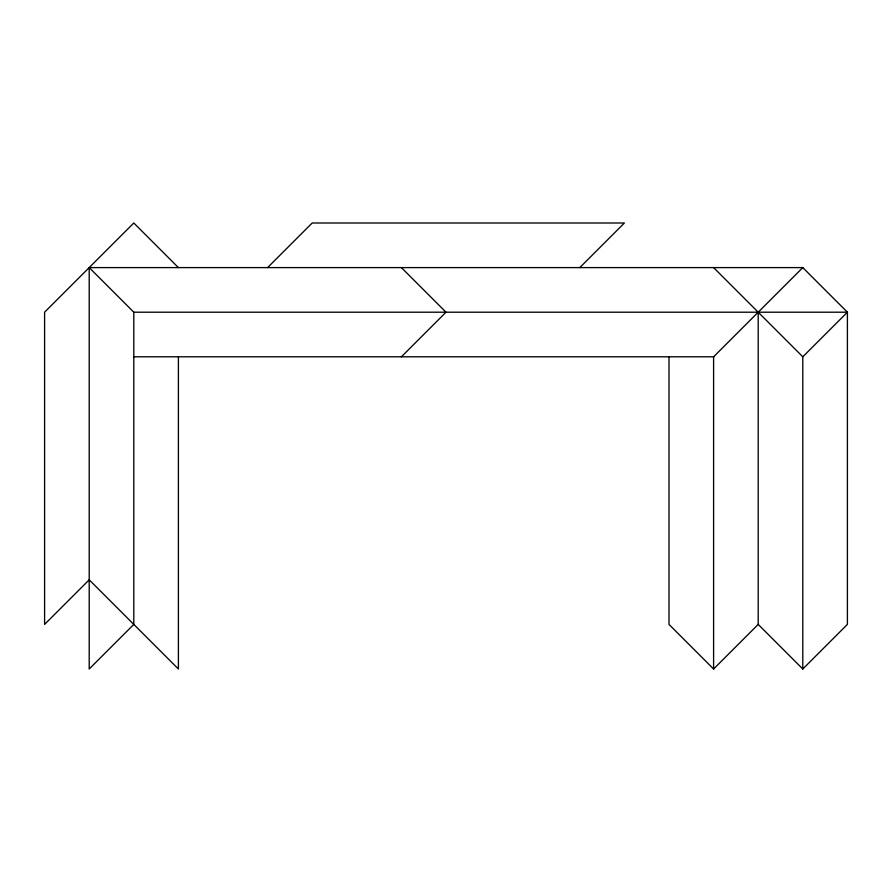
<?xml version="1.0" encoding="UTF-8"?>
<svg xmlns="http://www.w3.org/2000/svg" width="892" height="892" viewBox="0 0 892 892"><rect width="100%" height="100%" fill="white"/><g stroke="black" fill="none" stroke-linecap="round" stroke-linejoin="round"><path stroke-width="1.34" d="M267.6 267.6L312.2 223L624.4 223L579.8 267.6M401.4 356.8L446 312.2L401.4 267.6M758.2 312.2L758.2 624.4L802.8 669L847.4 624.4L847.4 312.2L802.8 267.6L713.6 356.8L713.6 669L669 624.4L669 356.599M802.8 669L802.8 356.8L847.4 312.2L133.8 312.2L89.2 267.6L89.2 669L133.8 624.4L133.8 312.2M713.6 669L758.2 624.4M89.2 267.6L802.8 267.6M133.599 356.8L714.001 356.8M713.6 267.6L802.8 356.8M178.4 267.6L133.8 223L44.6 312.2L44.6 624.4L89.2 579.8L178.4 669L178.4 356.8"/></g></svg>
